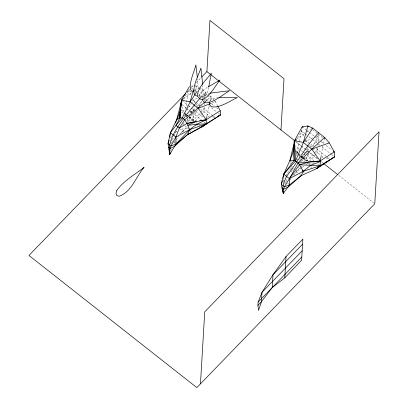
<?xml version="1.0" encoding="UTF-8"?>
<svg xmlns="http://www.w3.org/2000/svg" width="408" height="408" viewBox="0 0 408 408"><rect width="100%" height="100%" fill="white"/><g stroke="black" fill="none" stroke-linecap="round" stroke-linejoin="round"><path stroke-width="0.31" stroke-dasharray="2.04 1.53" d="M172.977 137.889L172.768 141.449L170.911 139.99M181.285 133.069L182.799 131.085L183.044 126.929M183.263 123.287L183.187 124.557L184.921 122.762M193.147 121.416L193.601 113.796M193.769 110.945L194.05 106.284M204.342 107.161L204.056 111.94L201.934 114.184M204.479 104.79L204.622 102.413M204.699 101.143L204.811 99.236M204.923 97.344L205.239 92.045L201.119 96.864M286.238 181.611L286.375 179.275M296.341 170.075L296.239 171.829L293.969 174.803M303.353 158.375L302.002 157.07L302.063 156.106L310.355 147.538M302.767 158.008L306.653 161.068L306.964 155.815M307.454 147.645L307.209 151.694L300.268 158.865M317.776 147.936L317.495 152.684L309.432 161.211M317.914 145.6L318.021 143.846M318.118 142.157L318.582 134.411M185.426 109.237L188.634 90.54M299.268 141.816L301.701 129.652M320.754 157.799L322.968 146.084M323.437 143.621L324.253 139.306M295.815 156.33L296.932 153.413L299.146 142.428M206.958 116.071L209.064 105.687M210.059 100.796L210.926 96.523L209.503 95.406M208.621 87.439L207.794 91.377L205.912 95.503L204.245 97.691L202.536 98.527M188.006 118.264L186.9 123.486L191.52 114.485M199.155 96.594C199.951 92.04 204.321 89.26 208.004 87.047M170.916 150.317L171.248 149.149M285.421 176.016L291.358 167.984L292.026 166.234M312.849 146.844L318.546 134.951L315.471 137.991M199.272 105.988L202.052 100.378M202.327 99.817L205.107 94.207L198.431 97.614M173.839 135.941L176.404 130.81M193.249 111.109L193.831 109.982L189.016 112.756M295.815 141.025L301.481 130.825L304.883 133.508M183.59 98.971L188.44 90.448M299.62 160.369L302.063 156.106L303.945 157.666M304.302 161.869L309.244 153.235M197.549 109.951L190.653 121.742L188.037 118.182M299.849 155.708L296.932 153.413L300.553 147.441M202.587 98.037L203.995 95.88L206.407 94.396L208.605 93.621M186.772 110.441L190.97 104.117M191.316 103.586L193.417 100.424L192.678 98.767M195.014 90.265C197.696 87.215 197.839 82.778 197.462 78.928M282.826 179.535L285.049 176.521M302.134 157.621L307.27 150.725L302.578 154.846M170.269 137.894L171.763 135.895M174.099 142.494L175.613 140.51M175.991 140.01L178.638 136.537M290.185 179.765L290.945 178.77M210.304 100.985L211.288 99.792L213.853 98.593L218.402 97.563M303.46 172.854L304.24 171.916M189.858 131.983L191.434 130.121M302.063 156.106L300.446 157.927L301.64 159.411M190.806 113.24L193.831 109.982L188.588 113.552M195.565 120.911L201.511 114.633M307.734 163.001L306.459 164.347L304.485 162.797M186.538 92.652L189.638 89.449M191.408 87.623L193.621 85.333M196.279 82.589L201.149 77.561M188.624 115.362L196.916 106.794M197.355 106.34L202.205 101.332M175.333 132.671L177.516 130.417M186.66 120.972L196.687 110.609M170.712 143.57L172.355 141.872M179.744 134.237L187.139 126.602M192.346 121.222L200.267 113.036M200.705 112.582L204.235 108.941M310.794 147.084L318.286 139.342M290.914 171.85L294.403 168.244M300.492 161.956L303.526 158.814M303.965 158.37L305.266 157.024M307.443 154.775L309.203 152.954M284.56 183.891L286.202 182.192L284.753 181.055M292.75 175.435L302.313 165.551M306.653 161.068L317.674 149.685M201.593 97.68L205.107 94.207M207.733 99.45L210.926 96.523L215.45 101.786L217.546 105.692M297.05 159.89L298.049 159.13M182.799 131.085L188.929 126.597M301.859 167.714L296.239 171.829L297.702 172.982M302.369 167.341L304.414 165.847M183.513 98.782L191.791 92.993M194.891 90.826L199.033 87.929M296.468 139.148L304.873 133.462M306.974 132.039L310.651 129.55M186.074 117.081L187.604 116.051M207.764 117.122L209.309 116.076L198.803 107.804L195.927 103.867M312.564 163.878L314.124 162.848M321.407 158.029L322.968 156.993L324.08 157.386M184.207 115.53L185.278 114.918M192.311 100.74L197.875 97.9M304.48 141.928L313.482 137.465M186.9 116.035L188.047 115.586M211.874 103.117L215.45 101.786L213.486 100.235M186.884 115.892L188.042 115.541M198.466 95.936L199.578 95.671C202.679 93.345 202.832 89.01 202.786 85.471M191.25 86.175L193.637 85.762M212.18 116.764L214.475 117.32M196.544 125.751L197.701 126.041M310.641 166.852L311.788 167.224M326.298 158.166L329.072 159.145M194.83 85.552L199.028 87.343M181.759 112.21L183.33 113.159M183.855 113.48L185.426 114.429M185.946 114.745L187.517 115.694M295.846 153.306L297.386 154.244M297.901 154.561L299.951 155.815M300.466 156.131L302.002 157.07M189.067 116.663L196.136 121.355M303.022 157.769L308.116 161.262M297.998 153.071L294.953 150.797L297.774 153.306M298.508 153.454L300.538 154.969M312.722 129.8L322.973 137.873M302.257 126.725L306.143 129.785M306.627 130.167L309.055 132.08M309.545 132.462L314.4 136.282M314.884 136.665L320.719 141.255M321.203 141.637L324.115 143.932M326.058 145.462L331.888 150.052M305.373 133.89L306.831 135.038M308.774 136.573L312.181 139.25M312.671 139.633L317.047 143.081M318.505 144.228L319.964 145.381M321.912 146.911L331.153 154.188M331.643 154.571L333.586 156.101M305.159 139.837L313.67 146.533M316.169 148.502L326.68 156.779M327.18 157.172L330.184 159.533M312.518 148.767L322.968 156.993M295.938 141.704L300.925 145.631M301.425 146.023L304.419 148.379M304.919 148.772L318.393 159.375M321.387 161.736L322.881 162.914M338.849 175.481L373.779 202.975M294.862 140.959L300.818 145.651M301.313 146.039L304.291 148.385M304.786 148.772L309.254 152.291M309.749 152.679L318.184 159.324M294.219 145.166L299.135 149.037M301.099 150.588L302.578 151.745M303.067 152.133L305.526 154.071M307 155.229L313.885 160.65M317.817 163.746L319.291 164.903M300.334 156.096L302.277 157.626M309.085 162.981L310.544 164.128M199.548 87.567L209.029 95.028M195.325 85.94L198.268 88.256M198.757 88.643L207.106 95.212M207.596 95.599L212.996 99.853M290.348 161.078L291.786 162.211M298.503 167.499L300.905 169.386M191.444 88.046L192.933 89.219M194.917 90.785L195.911 91.565M198.395 93.519L203.857 97.818M205.346 98.991L206.836 100.164M207.33 100.552L208.325 101.337M211.798 104.071L214.282 106.024M216.266 107.59L218.255 109.15M291.358 167.984L293.311 169.524M299.656 174.517L301.119 175.669M191.719 92.259L188.741 89.913L191.204 95.447M208.59 105.539L216.531 111.787M218.515 113.353L219.509 114.133M195.381 101.974L193.417 100.424L195.57 103.377M195.876 102.362L199.808 105.458M202.761 107.778L213.083 115.908M213.578 116.295L215.052 117.458M283.305 179.913L284.274 180.673M287.655 183.335L289.583 184.855M181.937 100.623L187.884 105.3M188.379 105.692L190.857 107.641M191.352 108.033L195.315 111.154M195.809 111.542L204.235 118.172M181.841 104.54L186.252 108.008M186.742 108.395L189.19 110.323M189.679 110.711L191.643 112.256M192.132 112.639L201.445 119.972M203.893 121.9L206.346 123.828M184.676 113.603L185.625 114.347M186.099 114.724L187.522 115.841M189.419 117.336L193.214 120.324M196.059 122.563L197.008 123.313M198.905 124.807L199.854 125.552M184.676 125.73L189.139 129.244M179.989 128.872L183.738 131.82M173.691 142.178L176.011 144.004M170.422 142.774L171.289 143.453M304.419 158.059L309.137 161.961M298.243 153.724L299.656 154.979M181.468 109.859L184.13 112.287M184.574 112.69L188.119 115.923M303.802 158.809L306.051 160.981M308.3 163.154L310.549 165.327M189.021 116.77L193.122 120.763M305.541 140.311L308.208 143.631M309.733 145.529L310.881 146.956M298.891 155.912L300.069 157.411M302.032 159.911L303.996 162.41M185.048 114.112L186.17 115.637M186.543 116.147L187.665 117.672M301.481 130.825L304.011 137.022M181.983 106.661L184.003 111.868M295.861 150.537L296.932 153.413M283.096 180.652L283.499 182.33M290.241 162.522L290.491 163.736"/><path stroke-width="0.61" d="M202.577 99.169L202.567 100.302L203.939 102.061L206.331 102.847C215.296 101.822 222.141 95.069 229.602 90.688L209.702 93.233M181.162 106.381L181.443 100.23L189.46 86.486M282.474 180.754L281.413 184.406L281.984 188.027L283.489 189.21L288.278 186.997L301.119 175.669L303.302 171.278C300.788 167.418 299.003 161.961 294.097 160.538L293.281 151.735L294.229 141.122L294.953 150.797L294.097 160.538L283.677 174.094L289.425 178.617L303.302 171.278L320.275 165.679L334.56 156.866L316.379 168.723L320.275 165.679L320.229 161.588L309.137 161.961L299.472 164.766L289.425 178.617L289.583 184.855L283.29 193.387L283.489 189.21L284.417 186.772L289.425 178.617L298.1 163.032L311.768 149.109L324.6 137.455L329.317 142.866L334.32 151.965L334.56 156.866L316.379 168.723L301.119 175.669L289.583 184.855L284.417 186.772L281.413 184.406C282.933 169.101 295.244 156.942 294.229 141.122L302.257 126.725L307.841 125.96L312.752 128.127L324.6 137.455L324.365 138.689M281.984 188.027L283.29 193.387L283.351 192.143M169.856 152.572L169.748 154.408L176.011 144.004L189.633 129.632L196.768 124.312L206.213 119.733L220.238 110.716L217.846 106.248M201.593 77.102L206.902 71.614L209.947 20.4L284.009 78.703L280.969 129.917M200.466 383.836L204.739 311.86L379.052 131.789L374.779 203.765L196.819 387.6L28.948 255.454L185.655 93.565M257.943 305.337L258.131 302.129L261.982 292.342L273.008 274.732L286.059 256.484L302.874 239.114L301.619 260.187L284.789 277.853L272.248 287.548L261.426 301.736L257.943 305.337L258.529 310.386L261.426 301.736L261.982 292.342L302.175 250.823M272.248 287.548L273.008 274.732L302.573 244.193M284.789 277.853L286.059 256.484M170.08 153.24L169.748 154.408L168.035 143.713L170.396 132.753L175.955 125.373L179.928 117.999L181.443 100.23L182.993 99.144M200.71 97.344C190.847 109.313 180.305 121.069 173.155 134.921C170.32 141.102 168.188 147.563 169.748 154.408L170.019 148.441L170.921 145.982L176.011 144.004L187.486 134.773L201.756 127.046L206.346 123.828L206.213 119.733L198.161 108.227L190.087 101.873L181.443 100.23L178.954 118.453L180.887 110.053M180.351 108.12L180.571 106.253M180.713 105.009L181.443 100.23M209.646 101.786L209.381 104.045L210.559 105.968L212.859 107.034C221.891 107.069 229.469 101.123 237.38 97.619L218.994 97.553M169.784 137.052L170.396 132.753L176.74 119.483L179.928 117.999L180.555 113.118M180.79 111.287L180.948 110.068M283.111 177.72L283.677 174.094L295.545 161.022L303.353 142.484L307.841 125.96L308.815 126.73M208.738 86.873L211.329 73.175C206.371 79.953 199.048 85.899 197.385 94.539L198.002 96.987L199.68 98.547L201.251 99.542L203.444 99.302C210.885 94.85 214.781 86.588 220.004 80.009L208.539 86.72M302.032 127.898L302.257 126.725M302.583 170.248L303.302 171.278L310.549 165.327L320.229 161.588L320.754 157.799M169.152 140.097L168.035 143.713L170.921 145.982L175.909 137.093L179.331 128.036L186.9 123.486L206.213 119.733L206.836 116.678M293.724 144.779L289.869 160.701L294.097 160.538M176.74 119.483L180.856 103.765L180.188 111.262L175.425 123.012M207.279 99.868L184.758 119.763L179.331 128.036L175.955 125.373L182.305 117.83L190.087 101.873L193.601 89.786M295.545 161.022L294.367 140.571L303.353 142.484L312.752 128.127L311.702 128.836M190.087 101.873L197.095 91.28M188.277 133.839L174.746 146.181L170.019 148.441L168.575 147.303M318.679 132.789C306.005 145.829 297.605 162.053 286.554 176.353C284.182 181.764 281.489 187.374 283.29 193.387M258.131 302.129L301.808 257.009M207.381 122.987L201.756 127.046L220.499 114.913L220.238 110.716M294.367 140.571L295.943 139.505M298.1 163.032L320.173 160.885L334.32 151.965L333.346 151.2M194.091 90.775L193.168 91.28L191.464 90.938L190.368 89.327C189.567 80.855 193.826 72.94 195.871 64.943L197.294 77.183M176.011 144.004L175.909 137.093L189.633 129.632L206.346 123.828L220.499 114.913L218.321 115.933M196.136 121.355L187.736 125.363L196.768 124.312L206.346 123.828L187.486 134.773L189.633 129.632L186.9 123.486L184.758 119.763L182.305 117.83L179.928 117.999M198.161 108.227L211.278 103.341M303.353 142.484L311.768 149.109L329.317 142.866M186.9 123.486L194.29 121.778M199.696 120.783L206.213 119.733M320.275 165.679L299.472 164.766M197.355 96.201L195.325 95.283L194.029 93.162C193.086 84.278 198.247 76.235 200.915 68.105L202.679 84.318M206.902 71.614L294.938 140.918M323.881 163.7L337.855 174.695M170.396 132.753L175.909 137.093M311.768 149.109L320.173 160.885M116.693 190.679L115.984 193.621L116.933 195.646L119.294 196.222C131.769 191.714 135.971 176.582 144.075 167.367C134.747 174.777 123.553 180.617 116.693 190.679"/></g></svg>
